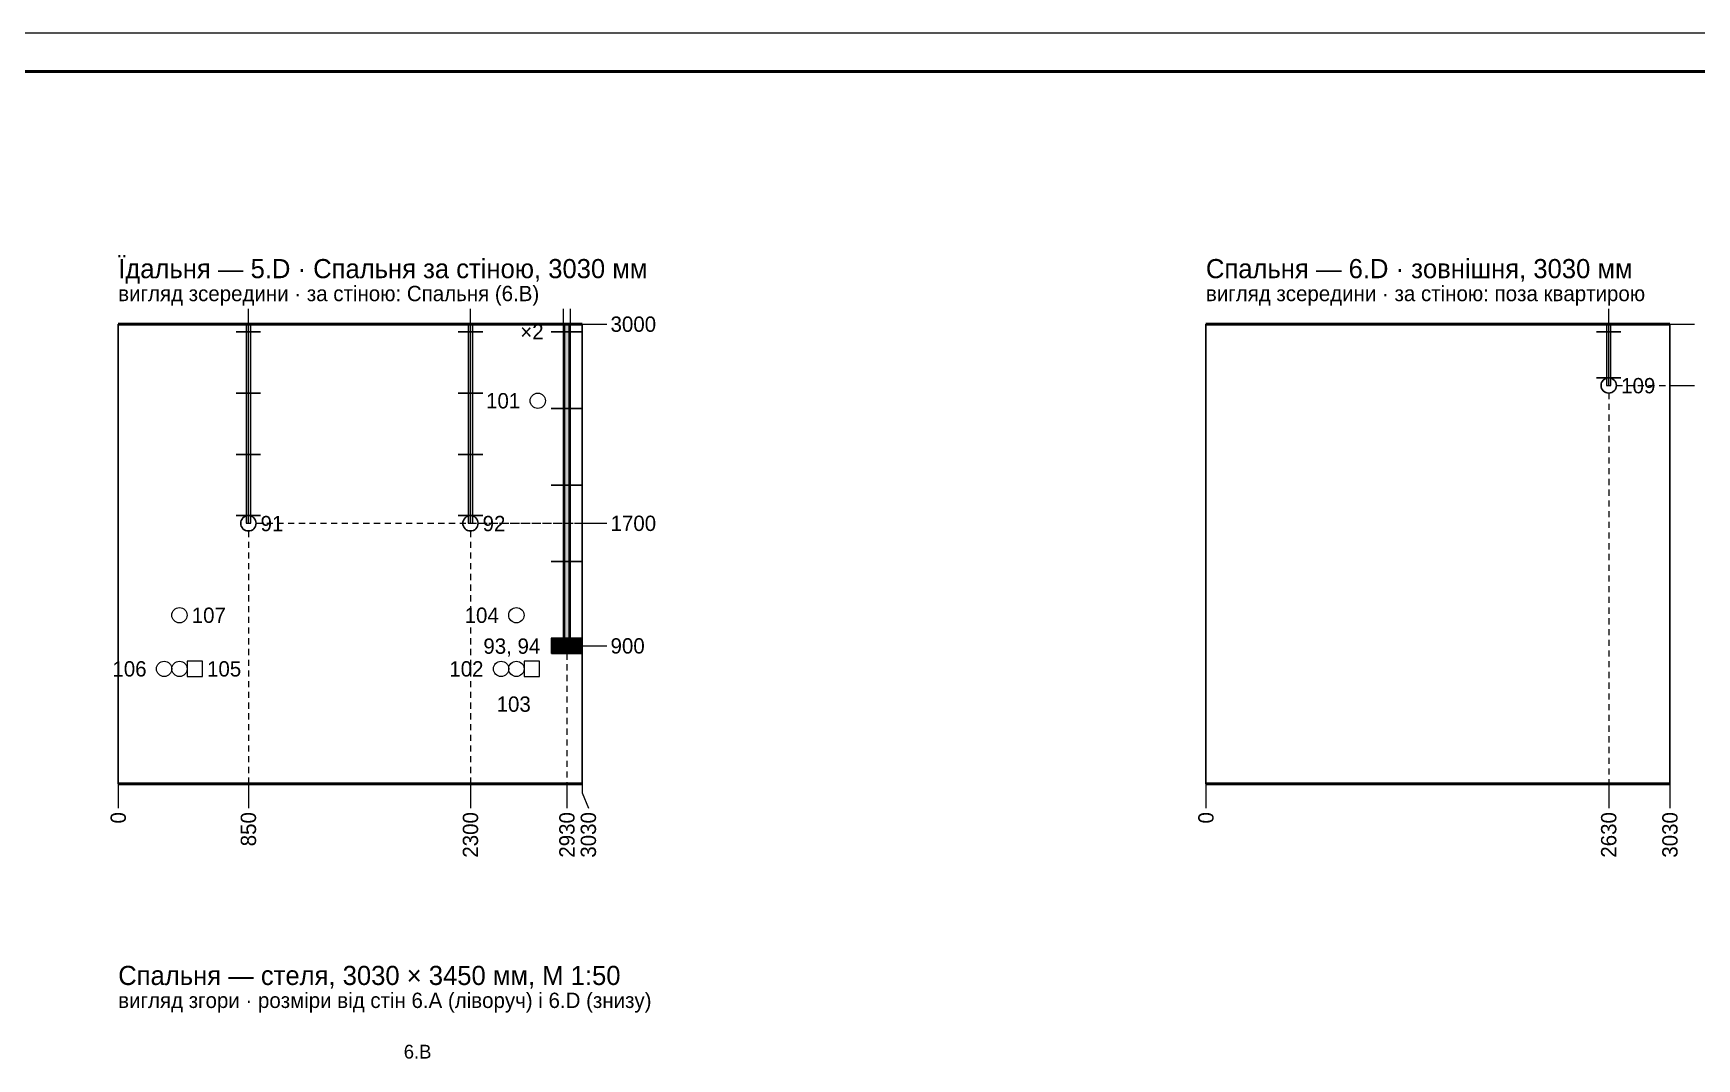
# Paper-space layout '09 Розгортки (продовження)' of a CAD drawing. Header units: millimetres. Extents: x 0 to 841, y 0 to 594.
# Drawn here: x 454.1 to 671.4, y 460.1 to 594 of the extents above; entities that cross this region are included whole.
import ezdxf
from ezdxf.enums import TextEntityAlignment as Align

# ---------------------------------------------------------------- set-up
doc = ezdxf.new("R2010")
doc.units = ezdxf.units.MM
doc.layers.add('A-SHEET', color=7, linetype='Continuous')
doc.layers.add('E-ELEV', color=7, linetype='Continuous')
doc.styles.add('PLEX_LIGHT', font='IBMPlexSans-Light.ttf')

psp = doc.layouts.new('09 Розгортки (продовження)')

# ---------------------------------------------------------------- hatches: boundary and pattern name
at = {"layer": 'E-ELEV', "true_color": 0xe4ded3}
h = psp.add_hatch(color=7, dxfattribs=at)
h.dxf.hatch_style = 1
h.paths.add_polyline_path([(481.91, 530.03), (482.51, 530.03), (482.51, 556.03), (481.91, 556.03)])
h = psp.add_hatch(color=7, dxfattribs=at)
h.dxf.hatch_style = 1
h.paths.add_polyline_path([(510.91, 530.03), (511.51, 530.03), (511.51, 556.03), (510.91, 556.03)])
h = psp.add_hatch(color=7, dxfattribs=at)
h.dxf.hatch_style = 1
h.paths.add_polyline_path([(523.51, 514.03), (524.11, 514.03), (524.11, 556.03), (523.51, 556.03)])
h = psp.add_hatch(color=7, dxfattribs=at)
h.dxf.hatch_style = 1
h.paths.add_polyline_path([(659.57, 548.03), (660.17, 548.03), (660.17, 556.03), (659.57, 556.03)])
at = {"layer": 'E-ELEV', "true_color": 0xffffff}
h = psp.add_hatch(color=7, dxfattribs=at)
h.dxf.hatch_style = 1
h.paths.add_polyline_path([(521.81, 513.03), (523.81, 513.03), (523.81, 515.03), (521.81, 515.03)])
h = psp.add_hatch(color=7, dxfattribs=at)
h.dxf.hatch_style = 1
h.paths.add_polyline_path([(523.81, 513.03), (525.81, 513.03), (525.81, 515.03), (523.81, 515.03)])

# ---------------------------------------------------------------- linework, layer by layer
at = {"layer": 'A-SHEET', "lineweight": 18}
psp.add_line((841, 594), (0, 594), dxfattribs=at)
at = {"layer": 'A-SHEET', "lineweight": 50}
psp.add_line((836, 589), (20, 589), dxfattribs=at)
at = {"layer": 'E-ELEV', "lineweight": 15, "true_color": 0x9c755f}
for p, q in [((482.21, 530.03), (482.21, 558.03)), ((511.21, 530.03), (511.21, 558.03)), ((523.36, 514.03), (523.36, 558.03)), ((524.26, 514.03), (524.26, 558.03))]:
    psp.add_line(p, q, dxfattribs=at)
at = {"layer": 'E-ELEV', "lineweight": 15, "true_color": 0xc9845c}
psp.add_line((659.87, 548.03), (659.87, 558.03), dxfattribs=at)
at = {"layer": 'E-ELEV', "lineweight": 50, "true_color": 0x29251f}
for p, q in [((465.21, 556.03), (525.81, 556.03)), ((607.27, 556.03), (667.87, 556.03)), ((465.21, 496.03), (525.81, 496.03)), ((607.27, 496.03), (667.87, 496.03))]:
    psp.add_line(p, q, dxfattribs=at)
at = {"layer": 'E-ELEV', "lineweight": 25, "true_color": 0x29251f}
for p, q in [((465.21, 496.03), (465.21, 556.03)), ((525.81, 496.03), (525.81, 556.03)), ((607.27, 496.03), (607.27, 556.03)), ((667.87, 496.03), (667.87, 556.03))]:
    psp.add_line(p, q, dxfattribs=at)
at = {"layer": 'E-ELEV', "lineweight": 25, "true_color": 0x29251f, "transparency": 33554559}
for p, q in [((480.61, 555.03), (483.81, 555.03)), ((509.61, 555.03), (512.81, 555.03)), ((521.76, 555.03), (525.86, 555.03)), ((658.27, 555.03), (661.47, 555.03)), ((658.27, 549.03), (661.47, 549.03)), ((480.61, 547.03), (483.81, 547.03)), ((509.61, 547.03), (512.81, 547.03)), ((521.76, 545.03), (525.86, 545.03)), ((480.61, 539.03), (483.81, 539.03)), ((509.61, 539.03), (512.81, 539.03)), ((521.76, 535.03), (525.86, 535.03)), ((480.61, 531.03), (483.81, 531.03)), ((509.61, 531.03), (512.81, 531.03)), ((521.76, 525.03), (525.86, 525.03)), ((521.76, 515.03), (525.86, 515.03))]:
    psp.add_line(p, q, dxfattribs=at)
at = {"layer": 'E-ELEV', "lineweight": 13, "true_color": 0x29251f}
for p, q in [((525.81, 556.03), (527.01, 556.03)), ((527.01, 556.03), (529.01, 556.03)), ((667.87, 556.03), (669.07, 556.03)), ((669.07, 556.03), (671.07, 556.03)), ((667.87, 548.03), (669.07, 548.03)), ((669.07, 548.03), (671.07, 548.03)), ((525.81, 530.03), (527.01, 530.03)), ((527.01, 530.03), (529.01, 530.03)), ((525.81, 514.03), (527.01, 514.03)), ((527.01, 514.03), (529.01, 514.03)), ((465.21, 496.03), (465.21, 494.83)), ((482.21, 496.03), (482.21, 494.83)), ((511.21, 496.03), (511.21, 494.83)), ((523.81, 496.03), (523.81, 494.83)), ((525.81, 496.03), (525.81, 494.83)), ((607.27, 496.03), (607.27, 494.83)), ((659.87, 496.03), (659.87, 494.83)), ((667.87, 496.03), (667.87, 494.83)), ((465.21, 494.83), (465.21, 492.83)), ((482.21, 494.83), (482.21, 492.83)), ((511.21, 494.83), (511.21, 492.83)), ((523.81, 494.83), (523.81, 492.83)), ((525.81, 494.83), (526.61, 492.83)), ((607.27, 494.83), (607.27, 492.83)), ((659.87, 494.83), (659.87, 492.83)), ((667.87, 494.83), (667.87, 492.83))]:
    psp.add_line(p, q, dxfattribs=at)
at = {"layer": 'E-ELEV', "lineweight": 13, "true_color": 0x9a9288}
for p, q in [((660.87, 548.03), (661.67, 548.03)), ((662.27, 548.03), (663.07, 548.03)), ((663.67, 548.03), (664.47, 548.03)), ((665.07, 548.03), (665.87, 548.03)), ((666.47, 548.03), (667.27, 548.03)), ((659.87, 547.03), (659.87, 546.23)), ((659.87, 545.63), (659.87, 544.83)), ((659.87, 544.23), (659.87, 543.43)), ((659.87, 542.83), (659.87, 542.03)), ((659.87, 541.43), (659.87, 540.63)), ((659.87, 540.03), (659.87, 539.23)), ((659.87, 538.63), (659.87, 537.83)), ((659.87, 537.23), (659.87, 536.43)), ((659.87, 535.83), (659.87, 535.03)), ((659.87, 534.43), (659.87, 533.63)), ((659.87, 533.03), (659.87, 532.23)), ((659.87, 531.63), (659.87, 530.83)), ((659.87, 530.23), (659.87, 529.43)), ((482.21, 529.03), (482.21, 528.23)), ((483.21, 530.03), (484.01, 530.03)), ((484.61, 530.03), (485.41, 530.03)), ((486.01, 530.03), (486.81, 530.03)), ((487.41, 530.03), (488.21, 530.03)), ((488.81, 530.03), (489.61, 530.03)), ((490.21, 530.03), (491.01, 530.03)), ((491.61, 530.03), (492.41, 530.03)), ((493.01, 530.03), (493.81, 530.03)), ((494.41, 530.03), (495.21, 530.03)), ((495.81, 530.03), (496.61, 530.03)), ((497.21, 530.03), (498.01, 530.03)), ((498.61, 530.03), (499.41, 530.03)), ((500.01, 530.03), (500.81, 530.03)), ((501.41, 530.03), (502.21, 530.03)), ((502.81, 530.03), (503.61, 530.03)), ((504.21, 530.03), (505.01, 530.03)), ((505.61, 530.03), (506.41, 530.03)), ((507.01, 530.03), (507.81, 530.03)), ((508.41, 530.03), (509.21, 530.03)), ((509.81, 530.03), (510.61, 530.03)), ((511.21, 530.03), (512.01, 530.03)), ((511.21, 529.03), (511.21, 528.23)), ((512.21, 530.03), (513.01, 530.03)), ((512.61, 530.03), (513.41, 530.03)), ((513.61, 530.03), (514.41, 530.03)), ((514.01, 530.03), (514.81, 530.03)), ((515.01, 530.03), (515.81, 530.03)), ((515.41, 530.03), (516.21, 530.03)), ((516.41, 530.03), (517.21, 530.03)), ((516.81, 530.03), (517.61, 530.03)), ((517.81, 530.03), (518.61, 530.03)), ((518.21, 530.03), (519.01, 530.03)), ((519.21, 530.03), (520.01, 530.03)), ((519.61, 530.03), (520.41, 530.03)), ((520.61, 530.03), (521.41, 530.03)), ((521.01, 530.03), (521.81, 530.03)), ((522.01, 530.03), (522.81, 530.03)), ((522.41, 530.03), (523.21, 530.03)), ((523.41, 530.03), (524.21, 530.03)), ((523.81, 530.03), (524.61, 530.03)), ((524.81, 530.03), (525.61, 530.03)), ((525.21, 530.03), (525.81, 530.03)), ((659.87, 528.83), (659.87, 528.03)), ((482.21, 527.63), (482.21, 526.83)), ((482.21, 526.23), (482.21, 525.43)), ((511.21, 527.63), (511.21, 526.83)), ((511.21, 526.23), (511.21, 525.43)), ((659.87, 527.43), (659.87, 526.63)), ((659.87, 526.03), (659.87, 525.23)), ((482.21, 524.83), (482.21, 524.03)), ((511.21, 524.83), (511.21, 524.03)), ((659.87, 524.63), (659.87, 523.83)), ((482.21, 523.43), (482.21, 522.63)), ((482.21, 522.03), (482.21, 521.23)), ((511.21, 523.43), (511.21, 522.63)), ((511.21, 522.03), (511.21, 521.23)), ((659.87, 523.23), (659.87, 522.43)), ((659.87, 521.83), (659.87, 521.03)), ((482.21, 520.63), (482.21, 519.83)), ((511.21, 520.63), (511.21, 519.83)), ((659.87, 520.43), (659.87, 519.63)), ((482.21, 519.23), (482.21, 518.43)), ((482.21, 517.83), (482.21, 517.03)), ((511.21, 519.23), (511.21, 518.43)), ((511.21, 517.83), (511.21, 517.03)), ((659.87, 519.03), (659.87, 518.23)), ((659.87, 517.63), (659.87, 516.83)), ((482.21, 516.43), (482.21, 515.63)), ((482.21, 515.03), (482.21, 514.23)), ((511.21, 516.43), (511.21, 515.63)), ((511.21, 515.03), (511.21, 514.23)), ((659.87, 516.23), (659.87, 515.43)), ((482.21, 513.63), (482.21, 512.83)), ((511.21, 513.63), (511.21, 512.83)), ((523.81, 513.03), (523.81, 512.23)), ((523.81, 513.03), (523.81, 512.23)), ((659.87, 514.83), (659.87, 514.03)), ((659.87, 513.43), (659.87, 512.63)), ((482.21, 512.23), (482.21, 511.43)), ((482.21, 510.83), (482.21, 510.03)), ((511.21, 512.23), (511.21, 511.43)), ((511.21, 510.83), (511.21, 510.03)), ((523.81, 511.63), (523.81, 510.83)), ((523.81, 511.63), (523.81, 510.83)), ((659.87, 512.03), (659.87, 511.23)), ((659.87, 510.63), (659.87, 509.83)), ((482.21, 509.43), (482.21, 508.63)), ((511.21, 509.43), (511.21, 508.63)), ((523.81, 510.23), (523.81, 509.43)), ((523.81, 510.23), (523.81, 509.43)), ((523.81, 508.83), (523.81, 508.03)), ((523.81, 508.83), (523.81, 508.03)), ((659.87, 509.23), (659.87, 508.43)), ((482.21, 508.03), (482.21, 507.23)), ((482.21, 506.63), (482.21, 505.83)), ((511.21, 508.03), (511.21, 507.23)), ((511.21, 506.63), (511.21, 505.83)), ((523.81, 507.43), (523.81, 506.63)), ((523.81, 507.43), (523.81, 506.63)), ((659.87, 507.83), (659.87, 507.03)), ((659.87, 506.43), (659.87, 505.63)), ((482.21, 505.23), (482.21, 504.43)), ((511.21, 505.23), (511.21, 504.43)), ((523.81, 506.03), (523.81, 505.23)), ((523.81, 506.03), (523.81, 505.23)), ((523.81, 504.63), (523.81, 503.83)), ((523.81, 504.63), (523.81, 503.83)), ((659.87, 505.03), (659.87, 504.23)), ((482.21, 503.83), (482.21, 503.03)), ((482.21, 502.43), (482.21, 501.63)), ((511.21, 503.83), (511.21, 503.03)), ((511.21, 502.43), (511.21, 501.63)), ((523.81, 503.23), (523.81, 502.43)), ((523.81, 503.23), (523.81, 502.43)), ((659.87, 503.63), (659.87, 502.83)), ((659.87, 502.23), (659.87, 501.43)), ((482.21, 501.03), (482.21, 500.23)), ((511.21, 501.03), (511.21, 500.23)), ((523.81, 501.83), (523.81, 501.03)), ((523.81, 501.83), (523.81, 501.03)), ((523.81, 500.43), (523.81, 499.63)), ((523.81, 500.43), (523.81, 499.63)), ((659.87, 500.83), (659.87, 500.03)), ((482.21, 499.63), (482.21, 498.83)), ((482.21, 498.23), (482.21, 497.43)), ((511.21, 499.63), (511.21, 498.83)), ((511.21, 498.23), (511.21, 497.43)), ((523.81, 499.03), (523.81, 498.23)), ((523.81, 499.03), (523.81, 498.23)), ((523.81, 497.63), (523.81, 496.83)), ((523.81, 497.63), (523.81, 496.83)), ((659.87, 499.43), (659.87, 498.63)), ((659.87, 498.03), (659.87, 497.23)), ((482.21, 496.83), (482.21, 496.03)), ((511.21, 496.83), (511.21, 496.03)), ((523.81, 496.23), (523.81, 496.03)), ((523.81, 496.23), (523.81, 496.03)), ((659.87, 496.63), (659.87, 496.03))]:
    psp.add_line(p, q, dxfattribs=at)
for points in [[(481.91, 530.03), (482.51, 530.03), (482.51, 556.03), (481.91, 556.03)], [(510.91, 530.03), (511.51, 530.03), (511.51, 556.03), (510.91, 556.03)], [(523.51, 514.03), (524.11, 514.03), (524.11, 556.03), (523.51, 556.03)], [(659.57, 548.03), (660.17, 548.03), (660.17, 556.03), (659.57, 556.03)]]:
    psp.add_lwpolyline(points, close=True, dxfattribs=at)
at = {"layer": 'E-ELEV', "lineweight": 25, "true_color": 0x29251f}
for points in [[(521.81, 513.03), (523.81, 513.03), (523.81, 515.03), (521.81, 515.03)], [(523.81, 513.03), (525.81, 513.03), (525.81, 515.03), (523.81, 515.03)]]:
    psp.add_lwpolyline(points, close=True, dxfattribs=at)
at = {"layer": 'E-ELEV', "lineweight": 13, "true_color": 0xb0a99d}
for points in [[(474.21, 510.03), (476.21, 510.03), (476.21, 512.03), (474.21, 512.03)], [(518.21, 510.03), (520.21, 510.03), (520.21, 512.03), (518.21, 512.03)]]:
    psp.add_lwpolyline(points, close=True, dxfattribs=at)
at = {"layer": 'E-ELEV', "lineweight": 25, "true_color": 0x29251f}
for centre in [(659.87, 548.03), (482.21, 530.03), (511.21, 530.03)]:
    psp.add_circle(centre, 1, dxfattribs=at)
at = {"layer": 'E-ELEV', "lineweight": 13, "true_color": 0xb0a99d}
for centre in [(520.01, 546.03), (473.21, 518.03), (517.21, 518.03), (471.21, 511.03), (473.21, 511.03), (515.21, 511.03), (517.21, 511.03)]:
    psp.add_circle(centre, 1, dxfattribs=at)

# ---------------------------------------------------------------- texts
at = {"layer": 'E-ELEV', "true_color": 0x29251f, "style": 'PLEX_LIGHT'}
for s, height, p in [('Їдальня — 5.D · Спальня за стіною, 3030 мм', 2.5, (465.21, 563.28)), ('Спальня — 6.D · зовнішня, 3030 мм', 2.5, (607.27, 563.28)), ('вигляд зсередини · за стіною: Спальня (6.B)', 2, (465.21, 560.03)), ('вигляд зсередини · за стіною: поза квартирою', 2, (607.27, 560.03)), ('3000', 2, (529.51, 556.03)), ('×2', 2, (517.72, 555.03)), ('109', 2, (661.5, 548)), ('91', 2, (483.8, 530)), ('92', 2, (512.8, 530)), ('1700', 2, (529.51, 530.03)), ('93, 94', 2, (512.9, 514)), ('900', 2, (529.51, 514.03)), ('Спальня — стеля, 3030 × 3450 мм, М 1:50', 2.5, (465.21, 471.01)), ('вигляд згори · розміри від стін 6.A (ліворуч) і 6.D (знизу)', 2, (465.21, 467.76))]:
    psp.add_text(s, height=height, dxfattribs=at).set_placement(p, align=Align.MIDDLE_LEFT)
at = {"layer": 'E-ELEV', "true_color": 0xb0a99d, "style": 'PLEX_LIGHT'}
for s, p in [('101', (513.25, 546.03)), ('107', (474.81, 518.03)), ('104', (510.45, 518.03)), ('106', (464.45, 511.03)), ('105', (476.81, 511.03)), ('102', (508.45, 511.03)), ('103', (514.63, 506.43))]:
    psp.add_text(s, height=2, dxfattribs=at).set_placement(p, align=Align.MIDDLE_LEFT)
at = {"layer": 'E-ELEV', "true_color": 0x29251f, "style": 'PLEX_LIGHT'}
for s, p in [('0', (465.21, 492.33)), ('850', (482.21, 492.33)), ('2300', (511.21, 492.33)), ('2930', (523.81, 492.33)), ('3030', (526.61, 492.33)), ('0', (607.27, 492.33)), ('2630', (659.87, 492.33)), ('3030', (667.87, 492.33))]:
    psp.add_text(s, height=2, rotation=90, dxfattribs=at).set_placement(p, align=Align.MIDDLE_RIGHT)
at = {"layer": 'E-ELEV', "true_color": 0x9a9288, "style": 'PLEX_LIGHT'}
psp.add_text('6.B', height=1.8, dxfattribs=at).set_placement((504.31, 461.06), align=Align.MIDDLE_CENTER)

doc.saveas('drawing.dxf')
